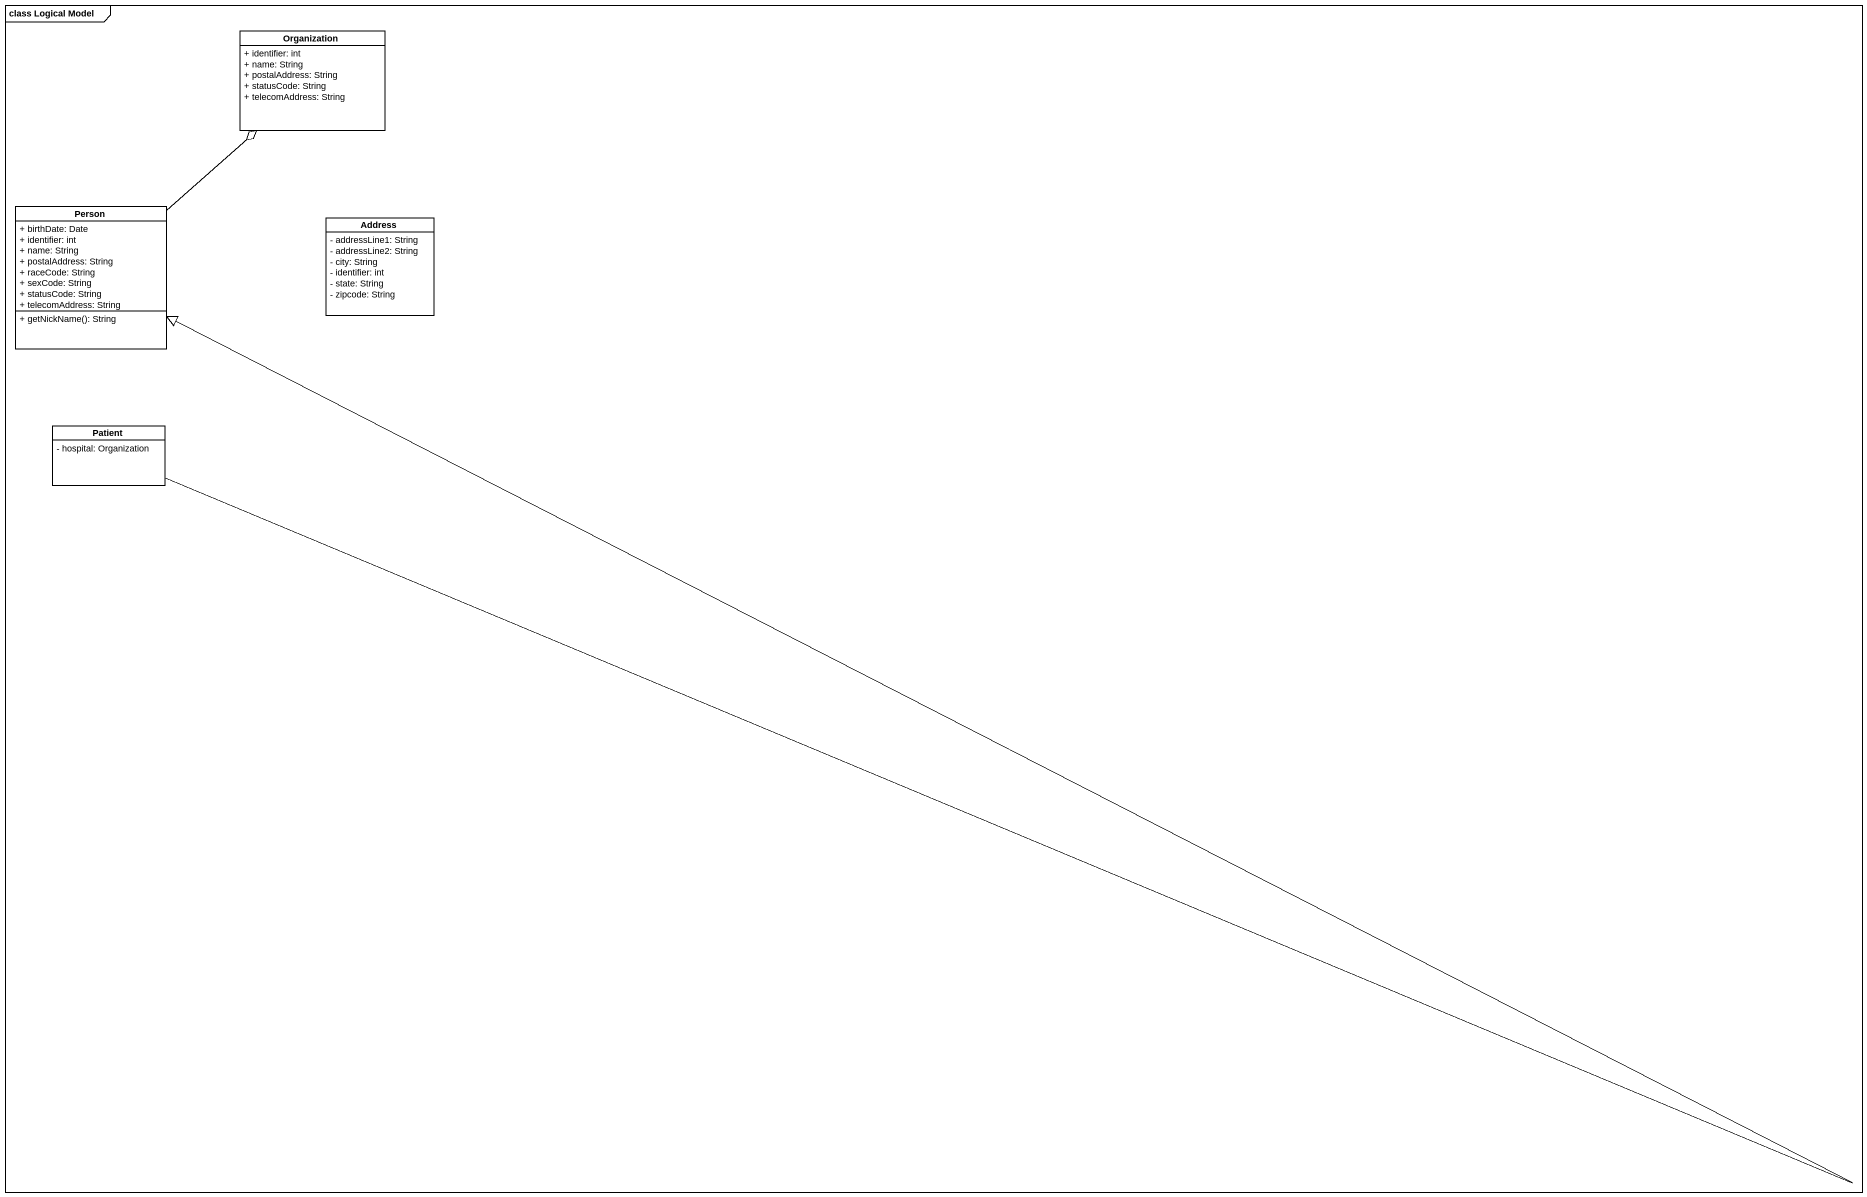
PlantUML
@startuml
mainframe class Logical Model
hide circle
hide empty members
skinparam classAttributeIconSize 0
class Organization {
  + identifier: int
  + name: String
  + postalAddress: String
  + statusCode: String
  + telecomAddress: String
}
class "Person" as Person_ {
  + birthDate: Date
  + identifier: int
  + name: String
  + postalAddress: String
  + raceCode: String
  + sexCode: String
  + statusCode: String
  + telecomAddress: String
  + getNickName(): String
}
class Address {
  - addressLine1: String
  - addressLine2: String
  - city: String
  - identifier: int
  - state: String
  - zipcode: String
}
class Patient {
  - hospital: Organization
}
Person_ -up-o Organization
Patient -up-|> Person_
@enduml
